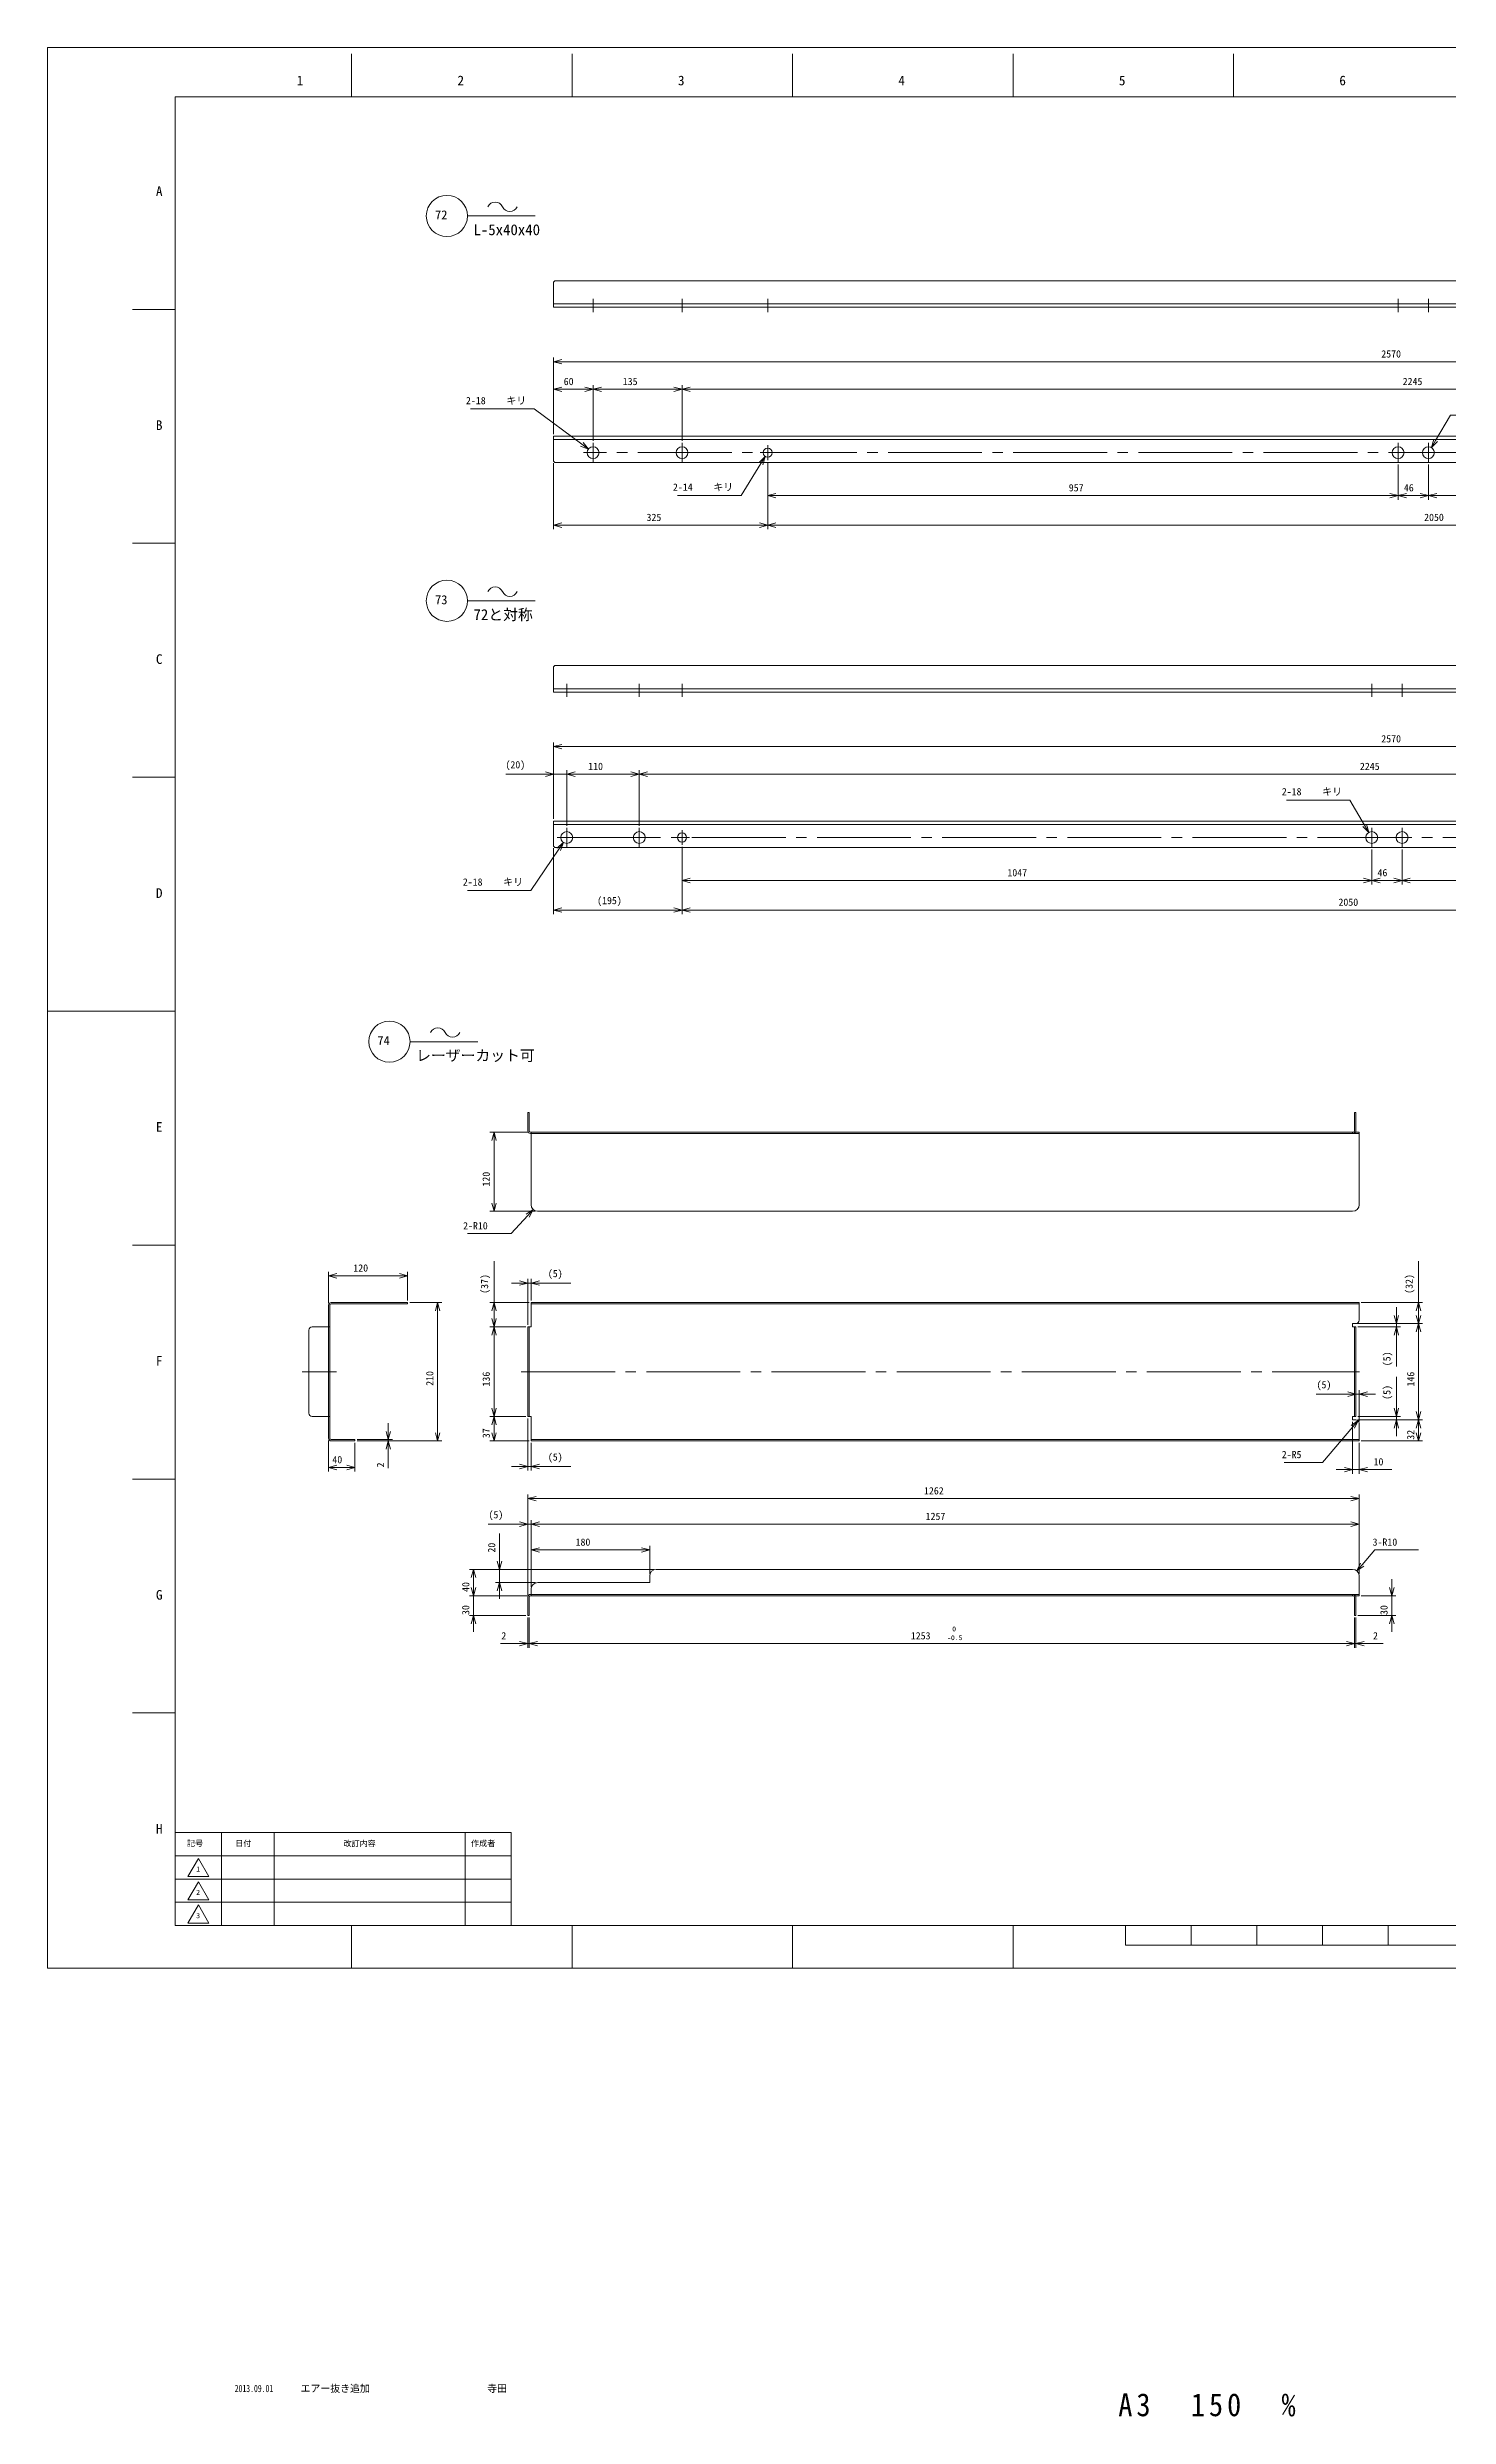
# Model space of a CAD drawing. Units: millimetres at full size. Extents: x -2070 to 2070, y -2126 to 1469.
# Drawn here: x -2070 to 57, y -2126 to 1469 of the extents above; entities that cross this region are included whole.
import ezdxf
from ezdxf.enums import TextEntityAlignment as Align

# ---------------------------------------------------------------- set-up
doc = ezdxf.new("R2010")
doc.units = ezdxf.units.MM
doc.header["$LTSCALE"] = 15.8308
doc.linetypes.add('CHAIN2', pattern=[12, 9, -1, 1, -1])
for name, color, linetype, lineweight in [('0-0_90_FRAME', 2, 'Continuous', 9), ('0-1_91_BLANK', 6, 'Continuous', 9), ('0-2_08_DIM', 3, 'Continuous', 9), ('0-3_0', 134, 'Continuous', 9), ('0-4_04_HIDDEN', 7, 'Continuous', 9), ('0-5_05_CENTER', 2, 'CHAIN2', 9)]:
    doc.layers.add(name, color=color, linetype=linetype, lineweight=lineweight)
doc.layers.add('0-8', color=7, linetype='Continuous')
doc.styles.add('ＭＳ ゴシック', font='')
doc.styles.add('ＭＳ Ｐゴシック', font='')
doc.styles.get('ＭＳ ゴシック').set_extended_font_data('MS Gothic')
doc.styles.get('ＭＳ Ｐゴシック').set_extended_font_data('MS PGothic')

# ---------------------------------------------------------------- blocks, each defined once
blk = doc.blocks.new('p1ba05')
at = {"layer": '0-2_08_DIM'}
for centre, start, end in [((-2.954, 0.285), 24.22764, 155.57578), ((0, 1.621), 204.22764, 335.57578)]:
    blk.add_arc(centre, 1.621, start, end, dxfattribs=at)
blk = doc.blocks.new('AM_BALLOON1')
at = {"layer": '0-2_08_DIM'}
blk.add_circle((0, 0), 5, dxfattribs=at)
blk = doc.blocks.new('_Open30')
at = {"layer": '0-2_08_DIM'}
blk.add_line((0, 0), (-1, 0), dxfattribs=at)
blk.add_lwpolyline([(-1, 0.268), (0, 0), (-1, -0.268)], dxfattribs=at)

msp = doc.modelspace()

# ---------------------------------------------------------------- linework, layer by layer
at = {"layer": '0-0_90_FRAME'}
for p, q in [((-1608.62, 1394.49), (-1608.62, 1459.3)), ((-1273.96, 1394.49), (-1273.96, 1459.3)), ((-939.29, 1394.49), (-939.29, 1459.3)), ((-604.62, 1394.49), (-604.62, 1459.3)), ((-269.96, 1394.49), (-269.96, 1459.3)), ((-1876.27, 1071.81), (-1941.08, 1071.81)), ((-1876.27, 716.83), (-1941.08, 716.83)), ((-1876.27, 361.84), (-1941.08, 361.84)), ((-1876.27, -348.13), (-1941.08, -348.13)), ((-1876.27, -703.12), (-1941.08, -703.12)), ((-1876.27, -1058.1), (-1941.08, -1058.1)), ((-1608.62, -1445.3), (-1608.62, -1380.78)), ((-1273.96, -1445.3), (-1273.96, -1380.78)), ((-939.29, -1445.3), (-939.29, -1380.78)), ((-604.62, -1445.3), (-604.62, -1380.78))]:
    msp.add_line(p, q, dxfattribs=at)
at = {"layer": '0-0_90_FRAME', "color": 6}
for p, q in [((-2070.5, 6.85), (-1876.27, 6.85)), ((-433.82, -1410.69), (-433.82, -1380.78)), ((-334.12, -1410.69), (-334.12, -1380.78)), ((-234.41, -1410.69), (-234.41, -1380.78)), ((-134.7, -1410.69), (-134.7, -1380.78)), ((-35, -1410.69), (-35, -1380.78)), ((-433.82, -1410.69), (563.24, -1410.69))]:
    msp.add_line(p, q, dxfattribs=at)
at = {"layer": '0-0_90_FRAME', "color": 134}
for p, q in [((-1806.27, -1380.78), (-1806.27, -1239.35)), ((-1726.27, -1380.78), (-1726.27, -1239.35)), ((-1436.27, -1380.78), (-1436.27, -1239.35)), ((-1876.27, -1274.71), (-1366.27, -1274.71)), ((-1876.27, -1310.06), (-1366.27, -1310.06)), ((-1876.27, -1345.42), (-1366.27, -1345.42))]:
    msp.add_line(p, q, dxfattribs=at)
at = {"layer": '0-0_90_FRAME', "color": 6}
msp.add_lwpolyline([(-1876.27, -1380.78), (2005.69, -1380.78), (2005.69, 1394.49), (-1876.27, 1394.49)], close=True, dxfattribs=at)
at = {"layer": '0-0_90_FRAME', "color": 134}
for points in [[(-1876.27, -1380.78), (-1366.27, -1380.78), (-1366.27, -1239.35), (-1876.27, -1239.35)], [(-1857.18, -1306.31), (-1841.27, -1278.75), (-1825.36, -1306.31)], [(-1857.18, -1341.67), (-1841.27, -1314.11), (-1825.36, -1341.67)], [(-1857.18, -1377.02), (-1841.27, -1349.46), (-1825.36, -1377.02)]]:
    msp.add_lwpolyline(points, close=True, dxfattribs=at)
at = {"layer": '0-1_91_BLANK'}
msp.add_lwpolyline([(-2070.5, -1445.3), (2070.5, -1445.3), (2070.5, 1469.3), (-2070.5, 1469.3)], close=True, dxfattribs=at)
at = {"layer": '0-2_08_DIM'}
for p, q in [((-1432.79, 1213.48), (-1330, 1213.48)), ((-1302.05, 882.46), (-1302.05, 998.49)), ((-1289.55, 992.24), (1255.45, 992.24)), ((-1302.05, 882.46), (-1302.05, 956.68)), ((-1254.55, 950.43), (-1289.55, 950.43)), ((-1242.05, 872.27), (-1242.05, 956.68)), ((-1242.05, 872.27), (-1242.05, 956.68)), ((-1119.55, 950.43), (-1229.55, 950.43)), ((-1107.05, 872.27), (-1107.05, 956.68)), ((-1107.05, 872.27), (-1107.05, 956.68)), ((-1094.55, 950.43), (1125.45, 950.43)), ((-1302.05, 838.21), (-1302.05, 738.02)), ((-977.05, 840.02), (-977.05, 738.02)), ((-977.05, 840.02), (-977.05, 782.9)), ((-977.05, 840.02), (-977.05, 738.02)), ((-20.05, 836.4), (-20.05, 782.9)), ((-20.05, 836.4), (-20.05, 782.9)), ((25.95, 836.4), (25.95, 782.9)), ((25.95, 836.4), (25.95, 782.9)), ((-964.55, 789.15), (-32.55, 789.15)), ((-7.55, 789.15), (13.45, 789.15)), ((38.45, 789.15), (1060.45, 789.15)), ((-989.55, 744.27), (-1289.55, 744.27)), ((-964.55, 744.27), (1060.45, 744.27)), ((-1432.79, 629.46), (-1330, 629.46)), ((-1302.05, 298.44), (-1302.05, 414.47)), ((1255.45, 408.22), (-1289.55, 408.22)), ((-1314.55, 366.41), (-1374.55, 366.41)), ((-1302.05, 298.44), (-1302.05, 372.66)), ((-1282.05, 366.41), (-1302.05, 366.41)), ((-1282.05, 288.25), (-1282.05, 372.66)), ((-1282.05, 288.25), (-1282.05, 372.66)), ((-1269.55, 366.41), (-1184.55, 366.41)), ((-1269.55, 366.41), (-1257.05, 366.41)), ((-1172.05, 288.25), (-1172.05, 372.66)), ((-1172.05, 288.25), (-1172.05, 372.66)), ((1060.45, 366.41), (-1159.55, 366.41)), ((-1302.05, 254.19), (-1302.05, 154)), ((-1107.05, 256), (-1107.05, 154)), ((-1107.05, 256), (-1107.05, 198.87)), ((-1107.05, 256), (-1107.05, 154)), ((-60.05, 252.37), (-60.05, 198.87)), ((-60.05, 252.37), (-60.05, 198.87)), ((-14.05, 252.37), (-14.05, 198.87)), ((-14.05, 252.37), (-14.05, 198.87)), ((-72.55, 205.12), (-1094.55, 205.12)), ((-26.55, 205.12), (-47.55, 205.12)), ((930.45, 205.12), (-1.55, 205.12)), ((-1119.55, 160.25), (-1289.55, 160.25)), ((930.45, 160.25), (-1094.55, 160.25)), ((-1519.89, -39.47), (-1417.1, -39.47)), ((-1340.27, -176.83), (-1398.72, -176.83)), ((-1392.47, -189.33), (-1392.47, -284.33)), ((-1329.77, -296.83), (-1398.72, -296.83)), ((-1643.57, -436.16), (-1643.57, -388.53)), ((-1631.07, -394.78), (-1536.07, -394.78)), ((-1523.57, -432.16), (-1523.57, -388.53)), ((-1392.47, -435.28), (-1392.47, -372.78)), ((10.9, -435.28), (10.9, -372.78)), ((-1353.65, -405.75), (-1366.15, -405.75)), ((-1341.15, -469.16), (-1341.15, -399.5)), ((-1341.15, -405.75), (-1336.15, -405.75)), ((-1336.15, -432.16), (-1336.15, -399.5)), ((-1323.65, -405.75), (-1276.04, -405.75)), ((-1520.45, -435.28), (-1471.85, -435.28)), ((-1478.1, -632.78), (-1478.1, -447.78)), ((-1339.27, -435.28), (-1398.72, -435.28)), ((-1392.47, -459.78), (-1392.47, -447.78)), ((-81.02, -467.28), (17.15, -467.28)), ((-81.02, -467.28), (-16.43, -467.28)), ((-81.02, -467.28), (17.15, -467.28)), ((-76.02, -435.28), (17.15, -435.28)), ((-22.68, -454.78), (-22.68, -442.28)), ((-22.68, -467.28), (-22.68, -472.28)), ((10.9, -454.78), (10.9, -447.78)), ((-1344.27, -472.28), (-1398.72, -472.28)), ((-1344.27, -472.28), (-1398.72, -472.28)), ((-1392.47, -595.78), (-1392.47, -484.78)), ((-81.02, -472.28), (-16.43, -472.28)), ((-22.68, -484.78), (-22.68, -532.38)), ((10.9, -600.78), (10.9, -479.78)), ((-96.65, -574.39), (-144.25, -574.39)), ((-84.15, -574.42), (-84.15, -568.14)), ((-79.15, -574.39), (-84.15, -574.39)), ((-79.15, -615.16), (-79.15, -568.14)), ((-66.65, -574.39), (-54.15, -574.39)), ((-22.68, -595.78), (-22.68, -548.18)), ((-1344.27, -608.28), (-1398.72, -608.28)), ((-1344.27, -608.28), (-1398.72, -608.28)), ((-81.02, -608.28), (-16.43, -608.28)), ((-22.68, -613.28), (-22.68, -608.28)), ((-1643.57, -644.41), (-1643.57, -691.83)), ((-1600.45, -643.28), (-1546.69, -643.28)), ((-1600.45, -645.28), (-1546.69, -645.28)), ((-1600.45, -645.28), (-1471.85, -645.28)), ((-1552.94, -630.78), (-1552.94, -618.28)), ((-1552.94, -643.28), (-1552.94, -645.28)), ((-1339.27, -645.28), (-1398.72, -645.28)), ((-1392.47, -620.78), (-1392.47, -632.78)), ((-1341.15, -611.41), (-1341.15, -690.4)), ((-89.15, -616.41), (-89.15, -695.06)), ((-81.02, -613.28), (17.15, -613.28)), ((-76.02, -613.28), (-16.43, -613.28)), ((-76.02, -613.28), (17.15, -613.28)), ((-76.02, -645.28), (17.15, -645.28)), ((-22.68, -625.78), (-22.68, -638.28)), ((10.9, -625.78), (10.9, -632.78)), ((-1603.57, -648.41), (-1603.57, -691.83)), ((-1552.94, -657.78), (-1552.94, -686.53)), ((-1336.15, -648.41), (-1336.15, -690.4)), ((-79.15, -648.41), (-79.15, -695.06)), ((-1631.07, -685.58), (-1616.07, -685.58)), ((-1353.65, -684.15), (-1366.15, -684.15)), ((-1341.15, -684.15), (-1336.15, -684.15)), ((-1323.65, -684.15), (-1276.04, -684.15)), ((-101.65, -688.81), (-114.15, -688.81)), ((-89.15, -688.81), (-79.15, -688.81)), ((-66.65, -688.81), (-29.77, -688.81)), ((-1341.15, -879.03), (-1341.15, -726.66)), ((-91.65, -732.91), (-1328.65, -732.91)), ((-79.15, -847.03), (-79.15, -726.66)), ((-1353.65, -771.65), (-1401.25, -771.65)), ((-1384.2, -827.66), (-1384.2, -785.78)), ((-1341.15, -879.03), (-1341.15, -765.4)), ((-1336.15, -771.65), (-1341.15, -771.65)), ((-1336.15, -867.03), (-1336.15, -765.4)), ((-1336.15, -867.03), (-1336.15, -765.4)), ((-1323.65, -771.65), (-1311.15, -771.65)), ((-1323.65, -771.65), (-91.65, -771.65)), ((-79.15, -847.03), (-79.15, -765.4)), ((-1336.15, -867.03), (-1336.15, -804.49)), ((-1323.65, -810.74), (-1168.65, -810.74)), ((-1156.15, -847.03), (-1156.15, -804.49)), ((-1149.27, -840.16), (-1429.85, -840.16)), ((-1423.6, -867.66), (-1423.6, -852.66)), ((-1423.6, -867.66), (-1423.6, -855.16)), ((-1149.27, -840.16), (-1390.45, -840.16)), ((-1329.27, -860.16), (-1390.45, -860.16)), ((-1384.2, -860.16), (-1384.2, -840.16)), ((-29.64, -867.66), (-29.64, -855.16)), ((-1339.27, -880.16), (-1429.85, -880.16)), ((-1340.27, -880.16), (-1429.85, -880.16)), ((-1423.6, -880.16), (-1423.6, -910.16)), ((-1384.2, -872.66), (-1384.2, -885.16)), ((-76.02, -880.16), (-23.39, -880.16)), ((-29.64, -880.16), (-29.64, -910.16)), ((-1344.27, -910.16), (-1429.85, -910.16)), ((-1423.6, -922.66), (-1423.6, -935.16)), ((-1341.15, -913.28), (-1341.15, -959.17)), ((-1339.15, -913.28), (-1339.15, -959.17)), ((-1339.15, -913.28), (-1339.15, -959.17)), ((-86.15, -913.28), (-86.15, -959.17)), ((-86.15, -913.28), (-86.15, -959.17)), ((-84.15, -913.28), (-84.15, -959.17)), ((-81.02, -910.16), (-23.39, -910.16)), ((-29.64, -922.66), (-29.64, -935.16)), ((-1353.65, -952.92), (-1382.4, -952.92)), ((-1339.15, -952.92), (-1341.15, -952.92)), ((-98.65, -952.92), (-1326.65, -952.92)), ((-1326.65, -952.92), (-1314.15, -952.92)), ((-98.65, -952.92), (-111.15, -952.92)), ((-86.15, -952.92), (-84.15, -952.92)), ((-71.65, -952.92), (-42.9, -952.92))]:
    msp.add_line(p, q, dxfattribs=at)
for points in [[(-1428.13, 920.6), (-1331.75, 920.6), (-1259.34, 867.11)], [(155.59, 911.17), (59.22, 911.17), (36.81, 872.89)], [(-1113.93, 789.19), (-1017.56, 789.19), (-987.34, 837.78)], [(-189.69, 327.14), (-93.31, 327.14), (-70.91, 288.87)], [(-1432.87, 190.08), (-1336.5, 190.08), (-1294.12, 252.52)], [(-1432.77, -330.78), (-1366.52, -330.78), (-1341.37, -303.4)], [(-193.17, -677.93), (-135.04, -677.93), (-89.02, -623.99)], [(10.93, -810.73), (-55.32, -810.73), (-74.5, -833.08)]]:
    msp.add_lwpolyline(points, dxfattribs=at)
at = {"layer": '0-3_0'}
for p, q in [((-1339.15, -146.83), (-1339.15, -174.83)), ((-1337.15, -176.83), (-1195.39, -176.83)), ((-1336.15, -210.49), (-1336.15, -176.83)), ((-1195.39, -176.83), (-79.15, -176.83)), ((-89.15, -178.83), (-88.15, -178.83)), ((-86.15, -174.83), (-86.15, -146.83)), ((-84.15, -146.83), (-86.15, -146.83)), ((-84.15, -174.83), (-84.15, -146.83)), ((-79.15, -286.83), (-79.15, -176.83)), ((-1336.15, -286.83), (-1336.15, -210.49)), ((-1326.65, -296.83), (-89.15, -296.83)), ((-1643.57, -472.28), (-1643.57, -439.28)), ((-1641.57, -641.28), (-1641.57, -439.28)), ((-1336.15, -435.28), (-79.15, -435.28)), ((-1336.15, -437.28), (-79.15, -437.28)), ((-79.15, -435.28), (-79.15, -462.28)), ((-1673.57, -477.28), (-1673.57, -603.28)), ((-1641.57, -472.28), (-1668.57, -472.28)), ((-1668.57, -608.28), (-1641.57, -608.28)), ((-1643.57, -641.28), (-1643.57, -608.28)), ((-1336.15, -608.28), (-1341.15, -608.28)), ((-1336.15, -608.28), (-1336.15, -645.28)), ((-89.15, -608.28), (-89.15, -613.28)), ((-89.15, -608.28), (-84.15, -608.28)), ((-1603.57, -643.28), (-1639.57, -643.28)), ((-1639.57, -645.28), (-1603.57, -645.28)), ((-1603.57, -643.28), (-1603.57, -645.28)), ((-1336.15, -643.28), (-79.15, -643.28)), ((-1336.15, -645.28), (-79.15, -645.28)), ((-89.15, -613.28), (-84.15, -613.28)), ((-79.15, -618.28), (-79.15, -645.28)), ((-1146.15, -840.16), (-89.15, -840.16)), ((-79.15, -850.16), (-79.15, -880.16)), ((-1339.15, -910.16), (-1339.15, -882.16)), ((-1337.15, -878.16), (-1336.15, -878.16)), ((-1337.15, -880.16), (-1195.39, -880.16)), ((-1336.15, -880.16), (-1336.15, -870.16)), ((-1195.39, -880.16), (-79.15, -880.16)), ((-89.15, -878.16), (-88.15, -878.16)), ((-86.15, -882.16), (-86.15, -910.16)), ((-84.15, -882.16), (-84.15, -910.16)), ((-84.15, -910.16), (-86.15, -910.16))]:
    msp.add_line(p, q, dxfattribs=at)
for points in [[(-1302.05, 1075.12), (1267.95, 1075.12), (1267.95, 1113.12), (1265.95, 1115.12), (-1300.05, 1115.12), (-1302.05, 1113.12)], [(-1302.05, 879.33), (1267.95, 879.33), (1267.95, 841.33), (1265.95, 839.33), (-1300.05, 839.33), (-1302.05, 841.33)], [(1267.95, 491.1), (-1302.05, 491.1), (-1302.05, 529.1), (-1300.05, 531.1), (1265.95, 531.1), (1267.95, 529.1)], [(1267.95, 295.31), (-1302.05, 295.31), (-1302.05, 257.31), (-1300.05, 255.31), (1265.95, 255.31), (1267.95, 257.31)]]:
    msp.add_lwpolyline(points, close=True, dxfattribs=at)
for points in [[(-1339.15, -146.83), (-1341.15, -146.83), (-1341.15, -174.83)], [(-1639.57, -437.28), (-1523.57, -437.28), (-1523.57, -435.28), (-1639.57, -435.28)], [(-1341.15, -608.28), (-1341.15, -472.28), (-1336.15, -472.28), (-1336.15, -435.28)], [(-89.15, -472.28), (-89.15, -467.28), (-84.15, -467.28)], [(-84.15, -608.28), (-84.15, -472.28), (-89.15, -472.28)], [(-1326.15, -860.16), (-1254.15, -860.16), (-1156.15, -860.16), (-1156.15, -850.16)], [(-1339.15, -910.16), (-1341.15, -910.16), (-1341.15, -882.16)]]:
    msp.add_lwpolyline(points, dxfattribs=at)
for centre, radius in [((-1242.05, 854.33), 9), ((-1107.05, 854.33), 9), ((-20.05, 854.33), 9), ((25.95, 854.33), 9), ((-977.05, 854.33), 7), ((-1282.05, 270.31), 9), ((-1172.05, 270.31), 9), ((-1107.05, 270.31), 7), ((-60.05, 270.31), 9), ((-14.05, 270.31), 9)]:
    msp.add_circle(centre, radius, dxfattribs=at)
for centre, radius, start, end in [((-1337.15, -174.83), 4, 180, 270), ((-1337.15, -174.83), 2, 180, 270), ((-88.15, -174.83), 2, 270, 0), ((-88.15, -174.83), 4, 330, 0), ((-1326.15, -286.83), 10, 180, 270), ((-89.15, -286.83), 10, 270, 0), ((-1639.57, -439.28), 4, 90, 180), ((-1639.57, -439.28), 2, 90, 180), ((-84.15, -462.28), 5, 270, 0), ((-1668.57, -477.28), 5, 90, 180), ((-1668.57, -603.28), 5, 180, 270), ((-1639.57, -641.28), 4, 180, 270), ((-1639.57, -641.28), 2, 180, 270), ((-84.15, -618.28), 5, 0, 90), ((-1326.15, -870.16), 10, 90, 180), ((-1146.15, -850.16), 10, 90, 180), ((-89.15, -850.16), 10, 0, 90), ((-1337.15, -882.16), 4, 90, 180), ((-1337.15, -882.16), 2, 90, 180), ((-88.15, -882.16), 2, 0, 90), ((-88.15, -882.16), 4, 0, 30)]:
    msp.add_arc(centre, radius, start, end, dxfattribs=at)
at = {"layer": '0-4_04_HIDDEN'}
for p, q in [((-1302.05, 1080.12), (1267.95, 1080.12)), ((-1302.05, 874.33), (1267.95, 874.33)), ((1267.95, 496.1), (-1302.05, 496.1)), ((1267.95, 290.31), (-1302.05, 290.31)), ((-1337.15, -178.83), (-1336.15, -178.83)), ((-1336.15, -178.83), (-79.15, -178.83)), ((-89.15, -176.83), (-89.15, -178.83)), ((-1643.57, -608.28), (-1643.57, -472.28)), ((-1339.15, -608.28), (-1339.15, -472.28)), ((-86.15, -608.28), (-86.15, -472.28)), ((-1336.15, -878.16), (-79.15, -878.16)), ((-89.15, -880.16), (-89.15, -878.16))]:
    msp.add_line(p, q, dxfattribs=at)
for centre, start, end in [((-88.15, -174.83), 270, 330), ((-88.15, -882.16), 30, 90)]:
    msp.add_arc(centre, 4, start, end, dxfattribs=at)
at = {"layer": '0-5_05_CENTER'}
for p, q in [((-1242.05, 1067.59), (-1242.05, 1087.72)), ((-1107.05, 1067.59), (-1107.05, 1087.72)), ((-977.05, 1067.59), (-977.05, 1087.72)), ((-20.05, 1067.59), (-20.05, 1087.72)), ((25.95, 1067.59), (25.95, 1087.72)), ((-1242.05, 839.52), (-1242.05, 869.15)), ((-1107.05, 839.52), (-1107.05, 869.15)), ((-977.05, 843.15), (-977.05, 865.52)), ((-20.05, 839.52), (-20.05, 869.15)), ((25.95, 839.52), (25.95, 869.15)), ((-1227.23, 854.33), (-1256.86, 854.33)), ((1247.95, 854.33), (-1242.05, 854.33)), ((-1092.23, 854.33), (-1121.86, 854.33)), ((-965.86, 854.33), (-988.23, 854.33)), ((-34.86, 854.33), (-5.24, 854.33)), ((11.14, 854.33), (40.76, 854.33)), ((-1282.05, 483.56), (-1282.05, 503.7)), ((-1172.05, 483.56), (-1172.05, 503.7)), ((-1107.05, 483.56), (-1107.05, 503.7)), ((-60.05, 483.56), (-60.05, 503.7)), ((-14.05, 483.56), (-14.05, 503.7)), ((-1267.23, 270.31), (-1296.86, 270.31)), ((-1282.05, 255.5), (-1282.05, 285.12)), ((-1282.05, 270.31), (1207.95, 270.31)), ((-1157.23, 270.31), (-1186.86, 270.31)), ((-1172.05, 255.5), (-1172.05, 285.12)), ((-1095.86, 270.31), (-1118.23, 270.31)), ((-1107.05, 259.13), (-1107.05, 281.5)), ((-45.24, 270.31), (-74.86, 270.31)), ((-60.05, 255.5), (-60.05, 285.12)), ((0.76, 270.31), (-28.86, 270.31)), ((-14.05, 255.5), (-14.05, 285.12)), ((-1683.57, -540.28), (-1631.57, -540.28)), ((-1351.15, -540.28), (-78.65, -540.28))]:
    msp.add_line(p, q, dxfattribs=at)

# ---------------------------------------------------------------- block references
at = {"layer": '0-2_08_DIM'}
for name, p, xscale, yscale in [('AM_BALLOON1', (-1464.08, 1213.52), 6.25, 6.25), ('p1ba05', (-1368.56, 1220.32), 7.5, 7.5), ('_Open30', (-1242.05, 950.43), 12.5, 12.5), ('_Open30', (-1107.05, 950.43), 12.5, 12.5), ('_Open30', (-20.05, 789.15), 12.5, 12.5), ('_Open30', (25.95, 789.15), 12.5, 12.5), ('_Open30', (-977.05, 744.27), 12.5, 12.5), ('AM_BALLOON1', (-1464.08, 629.5), 6.25, 6.25), ('p1ba05', (-1368.56, 636.3), 7.5, 7.5), ('_Open30', (-1302.05, 366.41), 12.5, 12.5), ('_Open30', (-1172.05, 366.41), 12.5, 12.5), ('_Open30', (-60.05, 205.12), 12.5, 12.5), ('_Open30', (-14.05, 205.12), 12.5, 12.5), ('_Open30', (-1107.05, 160.25), 12.5, 12.5), ('AM_BALLOON1', (-1551.18, -39.43), 6.25, 6.25), ('p1ba05', (-1455.66, -32.63), 7.5, 7.5), ('_Open30', (-1523.57, -394.78), 12.5, 12.5), ('_Open30', (-1341.15, -405.75), 12.5, 12.5), ('_Open30', (-84.15, -574.39), 12.5, 12.5), ('_Open30', (-1603.57, -685.58), 12.5, 12.5), ('_Open30', (-1341.15, -684.15), 12.5, 12.5), ('_Open30', (-89.15, -688.81), 12.5, 12.5), ('_Open30', (-79.15, -732.91), 12.5, 12.5), ('_Open30', (-1341.15, -771.65), 12.5, 12.5), ('_Open30', (-79.15, -771.65), 12.5, 12.5), ('_Open30', (-1156.15, -810.74), 12.5, 12.5), ('_Open30', (-1341.15, -952.92), 12.5, 12.5), ('_Open30', (-86.15, -952.92), 12.5, 12.5), ('_Open30', (-86.15, -952.92), 12.5, 12.5)]:
    msp.add_blockref(name, p, dxfattribs=dict(at, xscale=xscale, yscale=yscale))
at = {"layer": '0-2_08_DIM', "xscale": 12.5, "yscale": 12.5}
for p, rotation in [((-1302.05, 992.24), 180), ((-1302.05, 950.43), 180), ((-1242.05, 950.43), 180), ((-1107.05, 950.43), 180), ((-1249.28, 859.68), 323.54616), ((30.5, 862.1), 239.65902), ((-980.74, 848.39), 58.12171), ((-977.05, 789.15), 180), ((-20.05, 789.15), 180), ((25.95, 789.15), 180), ((-1302.05, 744.27), 180), ((-977.05, 744.27), 180), ((-1302.05, 408.22), 180), ((-1282.05, 366.41), 180), ((-1282.05, 366.41), 180), ((-1172.05, 366.41), 180), ((-64.59, 278.08), 300.34098), ((-1287.1, 262.86), 55.83592), ((-1107.05, 205.12), 180), ((-60.05, 205.12), 180), ((-14.05, 205.12), 180), ((-1302.05, 160.25), 180), ((-1107.05, 160.25), 180), ((-1392.47, -176.83), 90), ((-1392.47, -296.83), 270), ((-1332.91, -294.19), 47.43371), ((-1643.57, -394.78), 180), ((-1336.15, -405.75), 180), ((-1478.1, -435.28), 90), ((-1392.47, -435.28), 90), ((-1392.47, -472.28), 270), ((-22.68, -467.28), 270), ((10.9, -435.28), 90), ((10.9, -467.28), 270), ((10.9, -467.28), 90), ((-1392.47, -472.28), 90), ((-22.68, -472.28), 90), ((-79.15, -574.39), 180), ((-1392.47, -608.28), 270), ((-1392.47, -608.28), 90), ((-22.68, -608.28), 270), ((10.9, -613.28), 270), ((-1552.94, -643.28), 270), ((-1552.94, -645.28), 90), ((-1478.1, -645.28), 270), ((-1392.47, -645.28), 270), ((-80.9, -614.48), 49.52792), ((-22.68, -613.28), 90), ((10.9, -613.28), 90), ((10.9, -645.28), 270), ((-1643.57, -685.58), 180), ((-1336.15, -684.15), 180), ((-79.15, -688.81), 180), ((-1341.15, -732.91), 180), ((-1336.15, -771.65), 180), ((-1336.15, -771.65), 180), ((-1336.15, -810.74), 180), ((-1423.6, -840.16), 90), ((-1384.2, -840.16), 270), ((-1384.2, -860.16), 90), ((-82.64, -842.57), 229.36898), ((-1423.6, -880.16), 270), ((-1423.6, -880.16), 270), ((-29.64, -880.16), 270), ((-1423.6, -910.16), 90), ((-29.64, -910.16), 90), ((-1339.15, -952.92), 180), ((-1339.15, -952.92), 180), ((-84.15, -952.92), 180)]:
    msp.add_blockref('_Open30', p, dxfattribs=dict(at, rotation=rotation))

# ---------------------------------------------------------------- texts
at = {"layer": '0-0_90_FRAME', "color": 134}
for s, height, style, p in [('1', 14.66, 'ＭＳ ゴシック', (-1691.95, 1407.4)), ('2', 14.66, 'ＭＳ ゴシック', (-1447.96, 1407.4)), ('3', 14.66, 'ＭＳ ゴシック', (-1113.29, 1407.4)), ('4', 14.66, 'ＭＳ ゴシック', (-778.62, 1407.4)), ('5', 14.66, 'ＭＳ ゴシック', (-443.96, 1407.4)), ('6', 14.66, 'ＭＳ ゴシック', (-109.29, 1407.4)), ('A', 14.66, 'ＭＳ ゴシック', (-1905.71, 1239.3)), ('B', 14.66, 'ＭＳ ゴシック', (-1905.71, 884.32)), ('C', 14.66, 'ＭＳ ゴシック', (-1905.71, 529.33)), ('D', 14.66, 'ＭＳ ゴシック', (-1905.71, 174.35)), ('E', 14.66, 'ＭＳ ゴシック', (-1905.71, -180.64)), ('F', 14.66, 'ＭＳ ゴシック', (-1905.71, -535.62)), ('G', 14.66, 'ＭＳ ゴシック', (-1905.71, -890.61)), ('H', 14.66, 'ＭＳ ゴシック', (-1905.71, -1245.59)), ('記号', 8.798, 'ＭＳ Ｐゴシック', (-1858.72, -1263.03)), ('日付', 8.798, 'ＭＳ Ｐゴシック', (-1785.44, -1263.03)), ('改訂内容', 8.798, 'ＭＳ Ｐゴシック', (-1621.18, -1263.23)), ('作成者', 8.798, 'ＭＳ Ｐゴシック', (-1427.45, -1263.03)), ('1', 7.78, 'ＭＳ ゴシック', (-1844.72, -1301.17)), ('2', 7.78, 'ＭＳ ゴシック', (-1844.72, -1336.53)), ('3', 7.78, 'ＭＳ ゴシック', (-1844.72, -1371.88))]:
    msp.add_text(s, height=height, dxfattribs=dict(at, style=style)).set_placement(p, align=Align.BOTTOM_LEFT)
at = {"layer": '0-0_90_FRAME', "color": 3, "style": 'ＭＳ ゴシック', "width": 0.65}
msp.add_text('2013.09.01', height=11, dxfattribs=at).set_placement((-1786.05, -2091.93), align=Align.BOTTOM_LEFT)
at = {"layer": '0-0_90_FRAME', "color": 3, "style": 'ＭＳ ゴシック'}
for s, p in [('エアー抜き追加', (-1686.09, -2091.93)), ('寺田', (-1402.9, -2091.93))]:
    msp.add_text(s, height=11, dxfattribs=at).set_placement(p, align=Align.BOTTOM_LEFT)
at = {"layer": '0-2_08_DIM'}
for s, height, style, p in [('L-5x40x40', 16.5, 'ＭＳ ゴシック', (-1423.64, 1179.4)), ('2570', 11, 'ＭＳ ゴシック', (-45.62, 995.38)), ('2-18', 11, 'ＭＳ ゴシック', (-1435.09, 924.58)), ('キリ', 11, 'ＭＳ Ｐゴシック', (-1373.66, 924.58)), ('60', 11, 'ＭＳ ゴシック', (-1286.69, 953.56)), ('135', 11, 'ＭＳ ゴシック', (-1197.05, 953.57)), ('2245', 11, 'ＭＳ ゴシック', (-13.12, 953.57)), ('2-14', 11, 'ＭＳ ゴシック', (-1120.89, 793.17)), ('キリ', 11, 'ＭＳ Ｐゴシック', (-1059.46, 793.17)), ('957', 11, 'ＭＳ ゴシック', (-519.98, 792.28)), ('46', 11, 'ＭＳ ゴシック', (-11.33, 792.27)), ('325', 11, 'ＭＳ ゴシック', (-1160.97, 747.41)), ('2050', 11, 'ＭＳ ゴシック', (19.38, 747.41)), ('72と対称', 16.5, 'ＭＳ ゴシック', (-1423.64, 595.38)), ('2570', 11, 'ＭＳ ゴシック', (-45.62, 411.35)), ('(20)', 11, 'ＭＳ ゴシック', (-1375.08, 372.03)), ('110', 11, 'ＭＳ ゴシック', (-1249.55, 369.53)), ('2245', 11, 'ＭＳ ゴシック', (-78.12, 369.54)), ('2-18', 11, 'ＭＳ ゴシック', (-196.64, 331.12)), ('キリ', 11, 'ＭＳ Ｐゴシック', (-135.22, 331.12)), ('1047', 11, 'ＭＳ ゴシック', (-613.19, 208.25)), ('46', 11, 'ＭＳ ゴシック', (-51.33, 208.25)), ('2-18', 11, 'ＭＳ ゴシック', (-1439.83, 194.06)), ('キリ', 11, 'ＭＳ Ｐゴシック', (-1378.4, 194.06)), ('(195)', 11, 'ＭＳ ゴシック', (-1235.97, 165.89)), ('2050', 11, 'ＭＳ ゴシック', (-110.62, 163.39)), ('レーザーカット可', 16.5, 'ＭＳ ゴシック', (-1510.75, -73.55)), ('2-R10', 11, 'ＭＳ ゴシック', (-1439.42, -327.65)), ('120', 11, 'ＭＳ ゴシック', (-1606.07, -391.66)), ('(5)', 11, 'ＭＳ ゴシック', (-1310.74, -400.12)), ('(5)', 11, 'ＭＳ ゴシック', (-143.84, -568.75)), ('40', 11, 'ＭＳ ゴシック', (-1637.86, -682.45)), ('(5)', 11, 'ＭＳ ゴシック', (-1310.74, -678.51)), ('2-R5', 11, 'ＭＳ ゴシック', (-196.74, -674.79)), ('10', 11, 'ＭＳ ゴシック', (-57.32, -685.69)), ('1262', 11, 'ＭＳ ゴシック', (-739.79, -729.79)), ('(5)', 11, 'ＭＳ ゴシック', (-1400.84, -766.01)), ('1257', 11, 'ＭＳ ゴシック', (-737.29, -768.51)), ('180', 11, 'ＭＳ ゴシック', (-1268.65, -807.61)), ('3-R10', 11, 'ＭＳ ゴシック', (-58.84, -807.6)), (' 0', 7.331, 'ＭＳ ゴシック', (-702.65, -936.45)), ('2', 11, 'ＭＳ ゴシック', (-1381.41, -949.79)), ('1253', 11, 'ＭＳ ゴシック', (-759.79, -949.78)), ('-0.5', 7.331, 'ＭＳ ゴシック', (-704.55, -949.78)), ('2', 11, 'ＭＳ ゴシック', (-58.17, -949.79))]:
    msp.add_text(s, height=height, dxfattribs=dict(at, style=style)).set_placement(p, align=Align.BOTTOM_LEFT)
at = {"layer": '0-2_08_DIM', "style": 'ＭＳ ゴシック'}
for s, p in [('120', (-1395.6, -259.33)), ('(37)', (-1398.1, -422.07)), ('(32)', (5.28, -422.07)), ('(5)', (-28.31, -531.98)), ('210', (-1481.23, -561.71)), ('136', (-1395.6, -562.78)), ('(5)', (-28.31, -582.87)), ('146', (7.78, -562.78)), ('37', (-1395.6, -641.07)), ('32', (7.78, -643.57)), ('2', (-1556.06, -685.55)), ('20', (-1387.32, -814.76)), ('40', (-1426.73, -874.44)), ('30', (-1426.73, -909.44)), ('30', (-32.77, -909.44))]:
    msp.add_text(s, height=11, rotation=90, dxfattribs=at).set_placement(p, align=Align.BOTTOM_LEFT)
at = {"layer": '0-3_0', "style": 'ＭＳ ゴシック'}
for s, p in [('72', (-1481.94, 1204.15)), ('73', (-1481.94, 620.12)), ('74', (-1569.49, -48.81))]:
    msp.add_text(s, height=13.75, dxfattribs=at).set_placement(p, align=Align.BOTTOM_LEFT)
at = {"layer": '0-8', "insert": (-444.77, -2125.85), "char_height": 34.82, "attachment_point": 7, "style": 'ＭＳ ゴシック'}
msp.add_mtext('\\T1.29;\\W0.9;A3\u3000150\u3000%', dxfattribs=at)

doc.saveas('drawing.dxf')
